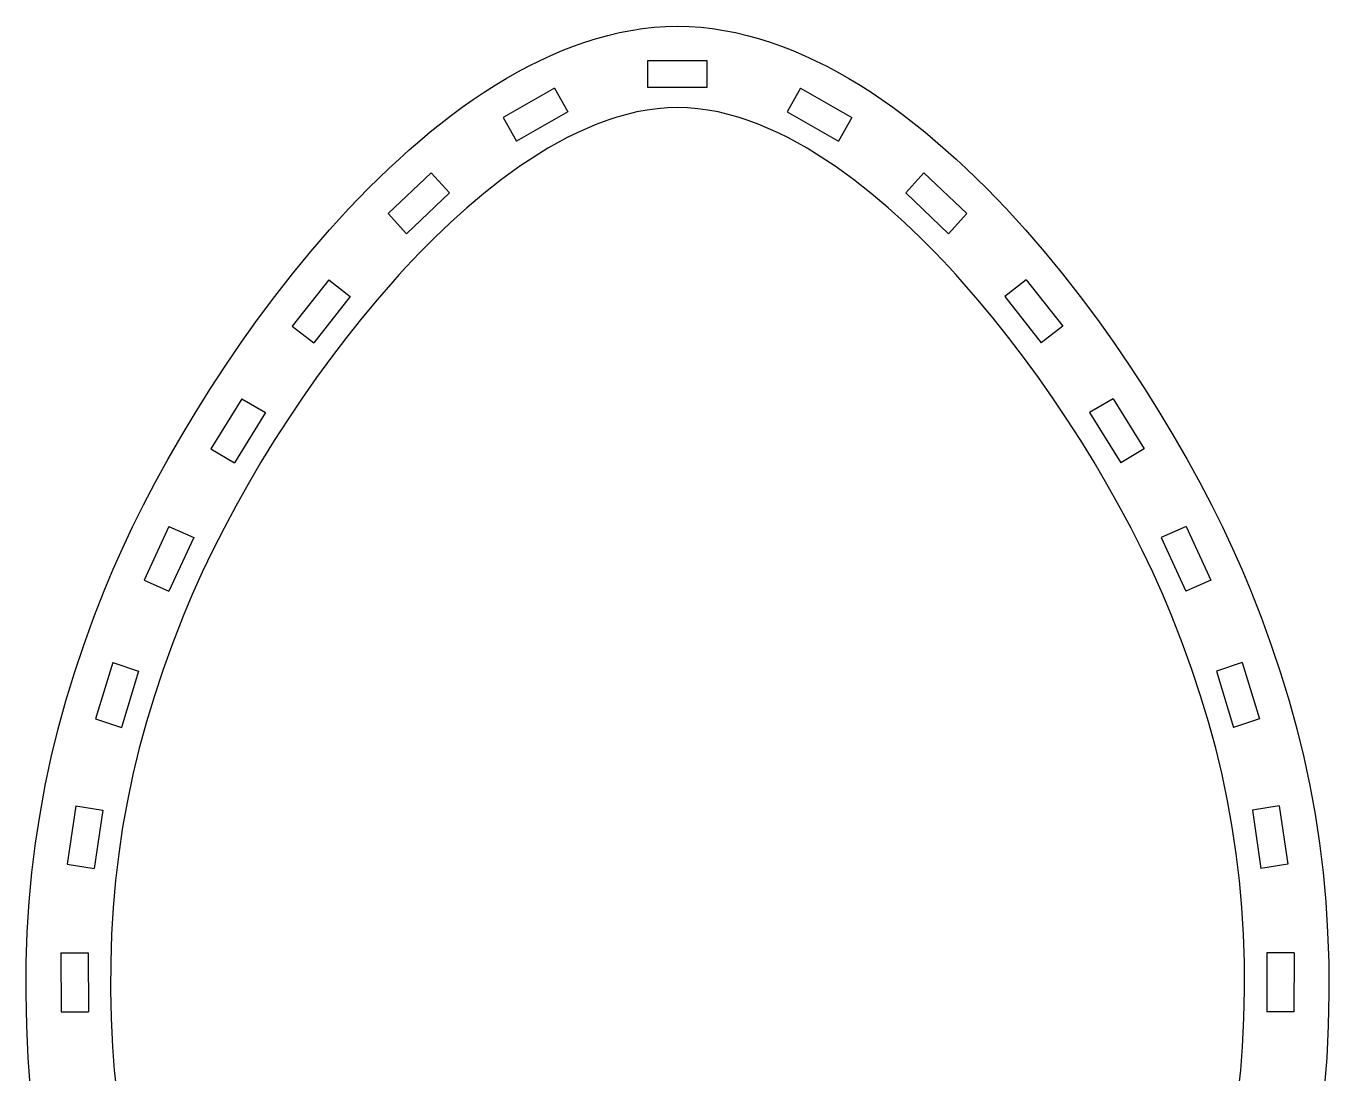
# Model space of a CAD drawing. Header units: millimetres. Extents: x -28 to 873, y 271 to 512.
# Drawn here: x 131 to 274.4, y 396.7 to 512.1 of the extents above; entities that cross this region are included whole.
import ezdxf

# ---------------------------------------------------------------- set-up
doc = ezdxf.new("R2010")
doc.units = ezdxf.units.MM
doc.header["$MEASUREMENT"] = 0
doc.layers.get('0').update_dxf_attribs({"linetype": 'CONTINUOUS', "true_color": 0xffffff})

msp = doc.modelspace()

# ---------------------------------------------------------------- linework, layer by layer
at = {"color": 7, "linetype": 'Continuous', "true_color": 0xffffff}
for p, q in [((189.14, 505.21), (183.49, 502)), ((189.14, 505.21), (190.62, 502.6)), ((216.24, 505.21), (214.77, 502.6)), ((216.24, 505.21), (221.9, 502)), ((190.62, 502.6), (184.96, 499.39)), ((214.77, 502.6), (220.42, 499.39)), ((183.49, 502), (184.96, 499.39)), ((221.9, 502), (220.42, 499.39)), ((175.56, 495.91), (170.85, 491.43)), ((175.56, 495.91), (177.57, 493.68)), ((229.83, 495.91), (227.82, 493.68)), ((229.83, 495.91), (234.54, 491.43)), ((177.57, 493.68), (172.86, 489.2)), ((227.82, 493.68), (232.53, 489.2)), ((170.85, 491.43), (172.86, 489.2)), ((234.54, 491.43), (232.53, 489.2)), ((164.29, 484.12), (160.28, 479.01)), ((164.29, 484.12), (166.66, 482.28)), ((241.09, 484.12), (238.72, 482.28)), ((241.09, 484.12), (245.11, 479.01)), ((166.66, 482.28), (162.64, 477.17)), ((238.72, 482.28), (242.74, 477.17)), ((160.28, 479.01), (162.64, 477.17)), ((245.11, 479.01), (242.74, 477.17)), ((154.73, 471.03), (151.31, 465.5)), ((154.73, 471.03), (157.31, 469.51)), ((250.66, 471.03), (248.07, 469.51)), ((250.66, 471.03), (254.08, 465.5)), ((157.31, 469.51), (153.9, 463.98)), ((248.07, 469.51), (251.49, 463.98)), ((151.31, 465.5), (153.9, 463.98)), ((254.08, 465.5), (251.49, 463.98)), ((146.69, 456.95), (143.96, 451.05)), ((146.69, 456.95), (149.43, 455.73)), ((258.7, 456.95), (255.96, 455.73)), ((258.7, 456.95), (261.42, 451.05)), ((149.43, 455.73), (146.7, 449.83)), ((255.96, 455.73), (258.68, 449.83)), ((143.96, 451.05), (146.7, 449.83)), ((261.42, 451.05), (258.68, 449.83)), ((140.51, 441.98), (138.61, 435.76)), ((140.51, 441.98), (143.36, 441.04)), ((264.88, 441.98), (262.03, 441.04)), ((264.88, 441.98), (266.78, 435.76)), ((143.36, 441.04), (141.46, 434.82)), ((262.03, 441.04), (263.93, 434.82)), ((138.61, 435.76), (141.46, 434.82)), ((266.78, 435.76), (263.93, 434.82)), ((136.44, 426.21), (135.49, 419.78)), ((136.44, 426.21), (139.4, 425.71)), ((268.95, 426.21), (265.99, 425.71)), ((268.95, 426.21), (269.89, 419.78)), ((139.4, 425.71), (138.45, 419.28)), ((265.99, 425.71), (266.93, 419.28)), ((135.49, 419.78), (138.45, 419.28)), ((269.89, 419.78), (266.93, 419.28)), ((134.81, 410.02), (137.81, 410.02)), ((134.81, 410.02), (134.82, 403.52)), ((137.81, 410.02), (137.82, 403.52)), ((267.58, 410.02), (267.57, 403.52)), ((270.58, 410.02), (267.58, 410.02)), ((270.58, 410.02), (270.57, 403.52)), ((134.82, 403.52), (137.82, 403.52)), ((270.57, 403.52), (267.57, 403.52))]:
    msp.add_line(p, q, dxfattribs=at)
for points in [[(131.43, 395.47), (131.21, 398.46), (131.04, 402.01), (130.96, 405.5), (130.99, 408.93), (131.1, 412.29), (131.31, 415.61), (131.61, 418.87), (132.01, 422.09), (132.5, 425.27), (133.07, 428.43), (133.74, 431.55), (134.5, 434.66), (135.35, 437.75), (136.29, 440.83), (137.32, 443.9), (138.43, 446.97), (139.64, 450.06), (140.56, 452.26), (141.58, 454.55), (142.69, 456.91), (143.9, 459.33), (145.19, 461.81), (146.57, 464.33), (148.03, 466.88), (149.57, 469.45), (151.18, 472.03), (152.87, 474.62), (154.63, 477.2), (156.46, 479.76), (158.35, 482.3), (160.31, 484.79), (162.32, 487.24), (164.39, 489.64), (166.51, 491.96), (168.68, 494.22), (170.9, 496.38), (172.03, 497.42), (173.16, 498.44), (174.31, 499.44), (175.47, 500.4), (176.63, 501.34), (177.81, 502.24), (178.99, 503.12), (180.19, 503.96), (181.39, 504.77), (182.6, 505.54), (183.81, 506.28), (185.04, 506.97), (186.27, 507.63), (187.5, 508.25), (188.75, 508.83), (189.99, 509.36), (191.25, 509.85), (192.5, 510.29), (193.77, 510.69), (195.03, 511.04), (196.3, 511.34), (197.57, 511.59), (198.85, 511.79), (200.13, 511.93), (201.41, 512.03), (202.69, 512.06), (203.98, 512.03), (205.26, 511.93), (206.53, 511.79), (207.81, 511.59), (209.08, 511.34), (210.35, 511.04), (211.62, 510.69), (212.88, 510.29), (214.14, 509.85), (215.39, 509.36), (216.64, 508.83), (217.88, 508.25), (219.12, 507.63), (220.35, 506.97), (221.57, 506.28), (222.79, 505.54), (224, 504.77), (225.2, 503.96), (226.39, 503.12), (227.58, 502.24), (228.75, 501.34), (229.92, 500.4), (231.08, 499.44), (232.22, 498.44), (233.36, 497.42), (234.48, 496.38), (236.7, 494.22), (238.88, 491.96), (241, 489.64), (243.07, 487.24), (245.08, 484.79), (247.03, 482.3), (248.93, 479.76), (250.75, 477.2), (252.51, 474.62), (254.2, 472.03), (255.82, 469.45), (257.36, 466.88), (258.82, 464.33), (260.2, 461.81), (261.49, 459.33), (262.69, 456.91), (263.81, 454.55), (264.83, 452.26), (265.75, 450.06), (266.95, 446.97), (268.07, 443.9), (269.09, 440.83), (270.03, 437.75), (270.88, 434.66), (271.64, 431.55), (272.31, 428.43), (272.89, 425.27), (273.38, 422.09), (273.77, 418.87), (274.07, 415.61), (274.28, 412.29), (274.4, 408.93), (274.42, 405.5), (274.35, 402.01), (274.18, 398.46), (273.95, 395.47)], [(199.44, 508.28), (199.46, 508.28), (199.52, 508.28), (199.6, 508.28), (199.72, 508.28), (199.87, 508.28), (200.04, 508.28), (200.24, 508.28), (200.46, 508.28), (200.7, 508.28), (200.95, 508.28), (201.22, 508.28), (201.5, 508.28), (202.09, 508.28), (202.69, 508.28), (203.3, 508.28), (203.89, 508.28), (204.17, 508.28), (204.44, 508.28), (204.69, 508.28), (204.93, 508.28), (205.15, 508.28), (205.34, 508.28), (205.52, 508.28), (205.66, 508.28), (205.78, 508.28), (205.87, 508.28), (205.93, 508.28), (205.94, 508.28), (205.94, 508.27), (205.94, 508.25), (205.94, 508.22), (205.94, 508.17), (205.94, 508.11), (205.94, 508.04), (205.94, 507.88), (205.94, 507.28), (205.94, 507.06), (205.94, 506.82), (205.94, 506.58), (205.94, 506.34), (205.94, 506.1), (205.94, 505.88), (205.94, 505.69), (205.94, 505.52), (205.94, 505.45), (205.94, 505.39), (205.94, 505.35), (205.94, 505.31), (205.94, 505.29), (205.94, 505.28), (205.93, 505.28), (205.87, 505.28), (205.78, 505.28), (205.66, 505.28), (205.52, 505.28), (205.34, 505.28), (205.15, 505.28), (204.93, 505.28), (204.69, 505.28), (204.44, 505.28), (204.17, 505.28), (203.89, 505.28), (203.3, 505.28), (202.69, 505.28), (202.09, 505.28), (201.5, 505.28), (201.22, 505.28), (200.95, 505.28), (200.7, 505.28), (200.46, 505.28), (200.24, 505.28), (200.04, 505.28), (199.87, 505.28), (199.72, 505.28), (199.6, 505.28), (199.52, 505.28), (199.46, 505.28), (199.44, 505.28), (199.44, 505.29), (199.44, 505.31), (199.44, 505.35), (199.44, 505.39), (199.44, 505.45), (199.44, 505.52), (199.44, 505.69), (199.44, 505.88), (199.44, 506.1), (199.44, 506.34), (199.44, 506.58), (199.44, 506.82), (199.44, 507.06), (199.44, 507.28), (199.44, 507.88), (199.44, 508.04), (199.44, 508.11), (199.44, 508.17), (199.44, 508.22), (199.44, 508.25), (199.44, 508.27), (199.44, 508.28), (199.44, 508.28), (199.44, 508.28)], [(264.44, 394.57), (264.71, 397.11), (264.9, 399.66), (265.05, 402.82), (265.12, 405.93), (265.11, 408.99), (265.01, 412.02), (264.84, 415.01), (264.57, 417.98), (264.22, 420.92), (263.78, 423.84), (263.26, 426.75), (262.65, 429.65), (261.96, 432.54), (261.17, 435.43), (260.29, 438.32), (259.33, 441.22), (258.27, 444.14), (257.13, 447.07), (256.12, 449.48), (255.02, 451.91), (253.86, 454.34), (252.63, 456.78), (251.33, 459.21), (249.97, 461.63), (248.56, 464.03), (247.09, 466.41), (245.58, 468.77), (244.02, 471.08), (242.43, 473.36), (240.8, 475.59), (239.15, 477.77), (237.46, 479.88), (235.76, 481.93), (234.04, 483.91), (233.33, 484.7), (232.6, 485.5), (231.06, 487.13), (229.42, 488.78), (227.7, 490.42), (225.89, 492.05), (224.01, 493.64), (222.07, 495.17), (220.06, 496.62), (219.04, 497.31), (218, 497.97), (216.96, 498.61), (215.9, 499.21), (214.83, 499.78), (213.76, 500.31), (212.67, 500.8), (211.58, 501.25), (210.48, 501.66), (209.38, 502.02), (208.27, 502.33), (207.16, 502.6), (206.05, 502.8), (204.93, 502.95), (203.81, 503.05), (202.69, 503.08), (201.58, 503.05), (200.46, 502.95), (199.34, 502.8), (198.23, 502.6), (197.11, 502.33), (196.01, 502.02), (194.9, 501.66), (193.81, 501.25), (192.71, 500.8), (191.63, 500.31), (190.55, 499.78), (189.49, 499.21), (188.43, 498.61), (187.38, 497.97), (186.35, 497.31), (185.32, 496.62), (183.32, 495.17), (181.37, 493.64), (179.49, 492.05), (177.69, 490.42), (175.97, 488.78), (174.33, 487.13), (172.79, 485.5), (172.05, 484.7), (171.35, 483.91), (169.63, 481.93), (167.92, 479.88), (166.24, 477.77), (164.58, 475.59), (162.96, 473.36), (161.36, 471.08), (159.81, 468.77), (158.3, 466.41), (156.83, 464.03), (155.42, 461.63), (154.06, 459.21), (152.76, 456.78), (151.53, 454.34), (150.36, 451.91), (149.27, 449.48), (148.26, 447.07), (147.11, 444.14), (146.06, 441.22), (145.09, 438.32), (144.22, 435.43), (143.43, 432.54), (142.73, 429.65), (142.12, 426.75), (141.6, 423.84), (141.17, 420.92), (140.82, 417.98), (140.55, 415.01), (140.37, 412.02), (140.28, 408.99), (140.26, 405.93), (140.33, 402.82), (140.49, 399.66), (140.68, 397.11), (140.95, 394.57)]]:
    msp.add_lwpolyline(points, dxfattribs=at)

doc.saveas('drawing.dxf')
